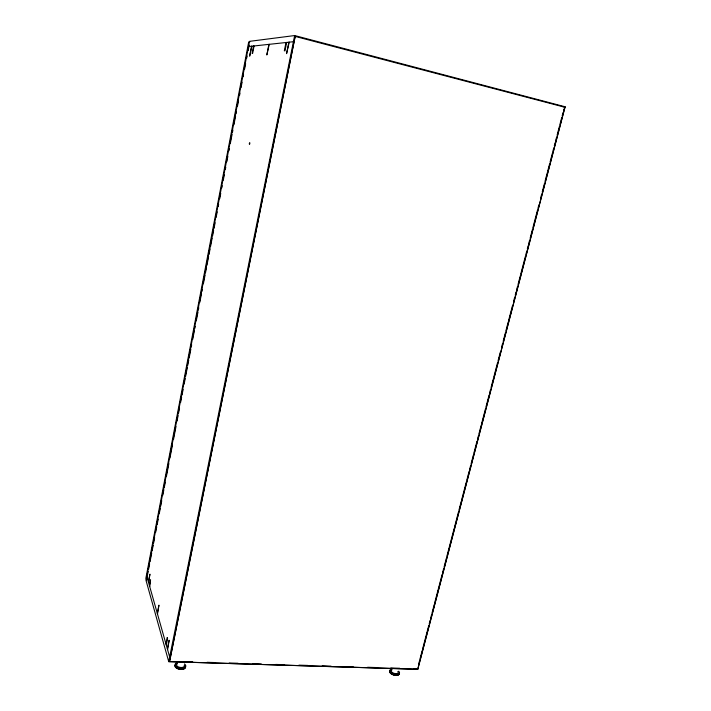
<?xml version="1.0" encoding="UTF-8"?>
<svg xmlns="http://www.w3.org/2000/svg" width="711" height="711" viewBox="0 0 711 711"><rect width="100%" height="100%" fill="white"/><g stroke="black" fill="none" stroke-linecap="round" stroke-linejoin="round"><path stroke-width="1.07" d="M148.164 571.466L146.484 580.185L145.897 578.096L248.681 42.038L249.819 41.896M148.581 569.289L149.621 563.841M150.039 561.663L151.719 552.945M152.136 550.767L153.185 545.319M153.603 543.142L154.643 537.694M155.691 532.246L156.74 526.798M157.158 524.611L158.198 519.163M159.246 513.715L160.295 508.267M160.713 506.09L161.761 500.642M162.801 495.194L163.85 489.746M164.268 487.568L165.316 482.12M166.356 476.672L168.871 463.59M169.911 458.142L172.426 445.068M173.475 439.62L175.981 426.547M177.03 421.099L178.07 415.651M178.488 413.473L179.536 408.016M180.585 402.568L181.625 397.12M182.052 394.943L183.091 389.495M184.14 384.047L185.189 378.599M185.607 376.421L187.277 367.703M187.695 365.525L188.744 360.077M189.162 357.9L190.832 349.181M191.25 347.004L191.668 344.817M192.717 339.369L194.387 330.651M194.805 328.473L195.223 326.296M196.272 320.848L197.942 312.129M198.36 309.952L198.787 307.774M199.827 302.326L201.497 293.607M201.924 291.43L202.342 289.244M203.382 283.796L205.061 275.086M205.479 272.9L206.519 267.452M206.937 265.274L208.616 256.555M209.034 254.378L210.074 248.93M210.5 246.753L212.171 238.034M212.589 235.856L213.638 230.408M214.055 228.222L215.095 222.774M216.144 217.326L217.193 211.878M218.233 206.43L218.65 204.253M219.699 198.804L220.748 193.356M221.796 187.908L222.214 185.731M223.254 180.283L224.303 174.835M225.351 169.387L225.769 167.209M226.809 161.752L227.858 156.304M228.906 150.856L229.324 148.679M230.373 143.231L232.044 134.512M232.461 132.335L232.879 130.157M233.928 124.709L235.599 115.991M236.016 113.813L236.434 111.636M237.483 106.188L238.523 100.74M239.571 95.292L239.989 93.105M241.038 87.657L242.087 82.209M243.126 76.761L243.544 74.584M244.593 69.136L245.642 63.688M246.681 58.24L247.099 56.062M248.148 50.614L249.197 45.166M148.421 581.998L149.932 574.15L148.572 582.531M251.561 46.233L249.65 56.16L251.854 46.197M149.443 585.597L150.554 579.803L149.71 586.566M253.534 46.019L252.112 53.378L252.636 53.343L254.067 45.966M157.318 613.406L158.944 605.141L157.487 614.011M268.9 44.366L266.821 54.987L269.238 44.331M165.956 643.882L167.227 637.509L167.565 638.691L166.294 645.081M285.991 42.518L284.329 50.845L284.995 50.792L286.666 42.447M167.387 648.956L169.138 640.22L167.583 649.641M288.862 42.216L286.569 53.645L289.244 42.171M168.729 661.648L294.656 35.55L565.103 106.766L417.775 669.291L168.729 661.648L146.048 580.505L249.499 41.354L294.656 35.55M295.154 36.403L169.538 661.621L417.721 669.247L564.889 107.263L295.154 36.403L169.538 661.621M418.548 664.509L419.392 661.292M419.952 659.141L422.201 650.556M422.761 648.405L428.662 625.858M429.231 623.707L430.075 620.49M430.635 618.339L431.479 615.122M432.039 612.971L434.288 604.386M434.848 602.235L442.162 574.319M442.722 572.168L443.566 568.951M444.126 566.8L446.375 558.215M446.935 556.064L454.24 528.149M454.809 525.998L458.462 512.044M459.022 509.894L461.27 501.299M461.83 499.158L466.327 481.978M466.896 479.827L469.144 471.242M469.704 469.091L470.549 465.874M471.109 463.723L473.357 455.129M473.917 452.987L477.01 441.175M477.57 439.025L478.414 435.807M478.983 433.657L481.231 425.071M481.791 422.921L485.444 408.958M486.004 406.816L489.097 395.005M489.657 392.854L490.501 389.637M491.07 387.486L493.318 378.892M493.878 376.75L497.531 362.788M498.091 360.646L500.34 352.052M501.744 346.684L502.588 343.466M503.157 341.316L505.405 332.721M505.965 330.579L508.214 321.985M508.774 319.843L512.427 305.881M513.831 300.513L514.675 297.287M515.235 295.145L516.079 291.919M516.648 289.777L517.484 286.551M518.052 284.409L520.301 275.815M520.861 273.673L525.358 256.484M525.918 254.342L526.762 251.116M527.322 248.974L528.166 245.748M528.735 243.606L529.571 240.38M530.139 238.238L532.388 229.644M532.948 227.493L537.445 210.314M538.005 208.172L538.849 204.946M540.813 197.436L541.658 194.21M542.226 192.068L544.475 183.474M545.035 181.323L547.283 172.737M547.843 170.587L549.532 164.143M550.092 162.001L552.34 153.407M552.9 151.265L553.745 148.039M554.313 145.888L555.149 142.671M555.718 140.52L556.562 137.303M557.122 135.152L559.37 126.567M559.93 124.416L561.619 117.973M562.179 115.831L563.023 112.605M563.583 110.463L564.889 107.263M248.503 46.562L293.412 41.718M183.802 661.594L192.654 661.861M207.052 662.314L214.802 662.545M229.191 662.99L238.052 663.265M252.449 663.71L261.301 663.985M275.699 664.43L284.56 664.705M298.949 665.149L307.81 665.425M322.199 665.869L331.059 666.145M344.346 666.554L353.207 666.82M367.596 667.265L377.559 667.576M390.846 667.985L399.706 668.26M414.104 668.704L417.721 669.247M562.881 106.632L565.103 106.766M146.83 576.408L169.662 656.982M182.096 668.704A3.99 2.089 9.2 0 1 179.954 668.704M178.265 668.242A3.99 2.089 9.2 0 1 177.883 668.073M184.46 663.941A5.421 2.835 9.2 0 1 183.856 667.985A5.421 2.835 9.2 0 1 176.168 666.598A5.421 2.835 9.2 0 1 177.386 662.661M185.207 665.869A5.412 2.844 9.2 0 1 180.212 669.247A5.412 2.844 9.2 0 1 175.315 664.678M175.581 664.421A5.412 2.844 9.2 0 1 175.901 664.19M185.082 667.958A5.128 2.693 9.2 0 1 178.763 669.069A5.128 2.693 9.2 0 1 175.324 665.283M185.207 666.767A5.128 2.693 9.2 0 1 185.207 667.673M184.256 665.229A3.99 2.089 9.2 0 1 179.554 667.309A3.99 2.089 9.2 0 1 177.528 663.603M394.134 674.499A3.439 1.653 17.1 0 1 393.761 674.384M394.116 674.623A3.706 1.778 17.1 0 1 393.325 674.366M392.25 673.841A3.706 1.778 17.1 0 1 391.939 673.637M391.414 673.201A3.706 1.778 17.1 0 1 391.21 672.979M398.675 671.202A5.03 2.409 17.1 0 1 397.431 674.384A5.03 2.409 17.1 0 1 390.668 672.171A5.03 2.409 17.1 0 1 391.948 668.998M399.244 673.353A5.03 2.417 17.1 0 1 393.814 674.952A5.03 2.417 17.1 0 1 389.992 670.589M398.924 673.539A4.764 2.284 17.1 0 1 394.045 675.139A4.764 2.284 17.1 0 1 389.984 671.131M397.831 671.557A3.706 1.778 17.1 0 1 394.818 673.557A3.706 1.778 17.1 0 1 391.397 670.189M391.583 670.046A3.706 1.778 17.1 0 1 392.054 669.833M249.321 143.933C249.996 145.595 249.952 140.183 249.321 143.933"/></g></svg>
